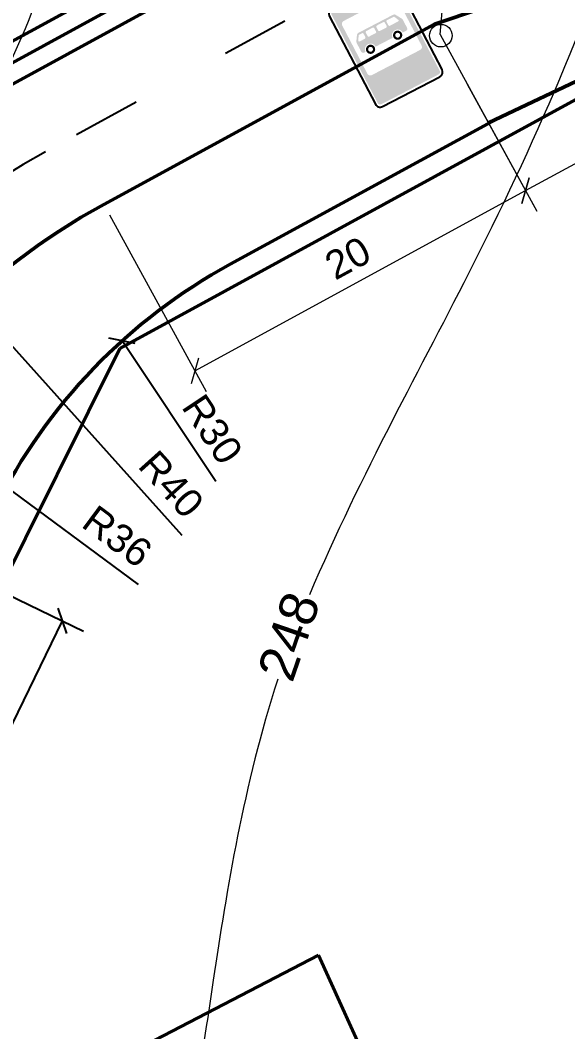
# Model space of a CAD drawing. Header units: millimetres. Extents: x -2123 to 34701, y -1286 to 835.
# Drawn here: x 97.9 to 127, y 272.1 to 325.9 of the extents above; entities that cross this region are included whole.
import ezdxf

# ---------------------------------------------------------------- set-up
doc = ezdxf.new("R2010")
doc.units = ezdxf.units.MM
doc.linetypes.add('ACAD_ISO03W100', pattern=[30, 12, -18])
doc.layers.get('0').update_dxf_attribs({"lineweight": 15})
for name, color, linetype, lineweight in [('2 Позначення', 80, 'Continuous', 20), ('Горизонталі', 7, 'Continuous', 18), ('Дор. Розм.', 7, 'Continuous', 50), ('Забудова', 40, 'Continuous', 40), ('поздовжній профіль', 250, 'Continuous', 15), ('Текст', 7, 'Continuous', 15), ('Червоні лінії', 10, 'Continuous', 40)]:
    doc.layers.add(name, color=color, linetype=linetype, lineweight=lineweight)
doc.layers.add('Дорожні знаки', color=7, linetype='Continuous')
doc.layers.add('Розмітка', color=7, linetype='ACAD_ISO03W100')
doc.styles.get("Standard").update_dxf_attribs({"font": 'arial.ttf'})
doc.dimstyles.new('ISO-25', dxfattribs={"dimtxt": 1.5, "dimasz": 1, "dimexe": 1.25, "dimexo": 0.625, "dimtad": 3, "dimtxsty": 'Standard', "dimblk": 'OBLIQUE', "dimcen": 2.5, "dimadec": 0, "dimazin": 0, "dimtfac": 1, "dimtmove": 1, "dimatfit": 3, "dimfxl": 1, "dimarcsym": 0})

# ---------------------------------------------------------------- blocks, each defined once
blk = doc.blocks.new('_Oblique')
at = {"color": 0, "linetype": 'ByBlock', "lineweight": -2}
blk.add_line((-0.5, -0.5), (0.5, 0.5), dxfattribs=at)
blk = doc.blocks.new('*D227')
at = {"layer": 'Defpoints', "color": 0, "transparency": 16777216}
for p in [(103.3295126808814, 308.8508086103996), (119.9487435789773, 283.8747968319796)]:
    blk.add_point(p, dxfattribs=at)
at = {"layer": 'Текст', "color": 0, "lineweight": -2, "transparency": 16777216}
blk.add_line((108.3067176197046, 301.3708758783802), (103.3295126808814, 308.8508086103996), dxfattribs=at)
at = {"layer": 'Текст', "color": 0, "lineweight": -2, "transparency": 16777216, "rotation": 123.6401004929778}
blk.add_blockref('_Oblique', (103.3295126808814, 308.8508086103996), dxfattribs=at)
at = {"layer": 'Текст', "color": 0, "transparency": 16777216, "insert": (108.1274747241497, 304.1518652807688), "char_height": 1.5, "attachment_point": 5, "rotation": 303.6401004929778}
blk.add_mtext('R30', dxfattribs=at)
blk = doc.blocks.new('*D228')
at = {"layer": 'Defpoints', "color": 0, "lineweight": 20, "transparency": 16777216}
for p in [(90.6704112402751, 305.9115697903616), (119.6120425377795, 284.5017127651664)]:
    blk.add_point(p, dxfattribs=at)
at = {"layer": 'Текст', "color": 0, "lineweight": -2, "transparency": 16777216}
blk.add_line((104.1955463056944, 295.9062178107013), (90.6704112402751, 305.9115697903616), dxfattribs=at)
at = {"layer": 'Текст', "color": 0, "lineweight": -2, "transparency": 16777216, "rotation": 143.5074505633032}
blk.add_blockref('_Oblique', (90.6704112402751, 305.9115697903616), dxfattribs=at)
at = {"layer": 'Текст', "color": 0, "transparency": 16777216, "insert": (103.0802247881089, 298.4619905751226), "char_height": 1.5, "attachment_point": 5, "rotation": 323.5074505633032}
blk.add_mtext('R36', dxfattribs=at)
blk = doc.blocks.new('*D229')
at = {"layer": 'Defpoints', "color": 0, "lineweight": 20, "transparency": 16777216}
for p in [(92.51859867518742, 314.126612605352), (116.5447580497724, 287.3172175038757)]:
    blk.add_point(p, dxfattribs=at)
at = {"layer": 'Текст', "color": 0, "lineweight": -2, "transparency": 16777216}
blk.add_line((106.5179043713765, 298.5056008695983), (92.51859867518742, 314.126612605352), dxfattribs=at)
at = {"layer": 'Текст', "color": 0, "lineweight": -2, "transparency": 16777216, "rotation": 131.8661970682828}
blk.add_blockref('_Oblique', (92.51859867518742, 314.126612605352), dxfattribs=at)
at = {"layer": 'Текст', "color": 0, "transparency": 16777216, "insert": (105.9422214656186, 301.2319896689622), "char_height": 1.5, "attachment_point": 5, "rotation": 311.86619706828276}
blk.add_mtext('R40', dxfattribs=at)
blk = doc.blocks.new('*D262')
at = {"layer": 'Defpoints', "color": 0, "transparency": 16777216}
for p in [(93.57879845424257, 297.1661889715177), (100.1630684277612, 293.9708668918511), (67.06348941866901, 242.5288319950623)]:
    blk.add_point(p, dxfattribs=at)
at = {"layer": 'Текст', "color": 0, "lineweight": -2, "transparency": 16777216}
for p, q in [((94.14108337902755, 296.8933141589029), (101.2876382773311, 293.4251172666215)), ((73.6477593921876, 239.3335099153957), (100.1630684277612, 293.9708668918511)), ((67.62577434345398, 242.2559571824475), (74.77232924175755, 238.7877602901661))]:
    blk.add_line(p, q, dxfattribs=at)
for p, rotation in [((100.1630684277612, 293.9708668918511), 64.11287095607632), ((73.6477593921876, 239.3335099153957), 244.1128709560763)]:
    blk.add_blockref('_Oblique', p, dxfattribs=dict(at, rotation=rotation))
at = {"layer": 'Текст', "color": 0, "transparency": 16777216, "insert": (85.53214996406709, 267.3186283620722), "char_height": 1.5, "attachment_point": 5, "rotation": 64.11287095607632}
blk.add_mtext('60,73', dxfattribs=at)
blk = doc.blocks.new('5-12')
h = blk.add_hatch(color=5)
h.paths.add_polyline_path([(0.5, 4.894950576990964, 0.4142135623730951), (0.2456631019273345, 4.640613678918299), (0.2456631019273345, -4.640613678918214, 0.4142135623730992), (0.5, -4.894950576990879), (6.499983898906009, -4.894950576990879, 0.4142135623730951), (6.754320796978674, -4.640613678918214), (6.754320796978674, 4.640613678918299, 0.4142135623730951), (6.499983898906009, 4.894950576990964)])
h.paths.add_polyline_path([(6.043735096034367, 3.609366697873412, -0.4142135623730395), (6.343735096034322, 3.3093666978734), (6.343735096034322, -1.778120723146855, -0.4142135623731091), (6.043735096034367, -2.078120723146867), (0.956248490522455, -2.078120723146867, -0.4142135623731131), (0.6562484905224438, -1.778120723146855), (0.6562484905224438, 3.309366697873429, -0.4142135623730673), (0.956248490522455, 3.609366697873412)], flags=16)
h = blk.add_hatch(color=7)
edge = h.paths.add_edge_path()
edge.add_arc((5.706236414701892, 1.181402915469988), 0.2, 0, 31.08905083365866)
edge.add_line((5.877509570295671, 1.28467685299995), (5.508920341347048, 1.895958284402581))
edge.add_arc((5.337647185753382, 1.792684346872619), 0.2, 31.08905083365881, 89.99999999999994)
edge.add_line((5.337647185753382, 1.992684346872607), (1.700036091874437, 1.992684346872607))
edge.add_arc((1.70003609187438, 1.692684346872624), 0.3, 90, 146.6948263805524)
edge.add_line((1.449308756969628, 1.857413832792929), (1.143020149299331, 1.391225731228587))
edge.add_arc((1.393747484204027, 1.226496245308254), 0.3, 146.6948263805526, 180)
edge.add_line((1.093747484204072, 1.226496245308254), (1.093747484204072, 0.3093742452612389))
edge.add_arc((1.293747484204061, 0.3093742452612389), 0.2, 180, 270)
edge.add_line((1.293747484204061, 0.1093742452612503), (1.432683529333473, 0.1093742452612503))
edge.add_arc((1.968745471567274, 0.1093742452612503), 0.5360619422338488, 0, 180, ccw=False)
edge.add_line((2.504807413801188, 0.1093742452612503), (4.276426988264006, 0.1093742452612503))
edge.add_arc((4.812488930497863, 0.1093742452612503), 0.5360619422338488, 0, 180, ccw=False)
edge.add_line((5.348550872731778, 0.1093742452612503), (5.706236414702004, 0.1093742452612503))
edge.add_arc((5.706236414701892, 0.3093742452612389), 0.2, 270, 360)
edge.add_line((5.906236414701937, 0.3093742452612389), (5.906236414701937, 1.181402915469988))
edge = h.paths.add_edge_path(flags=16)
edge.add_arc((5.262242449081611, 1.704748230365339), 0.1, 0, 89.99999999999979)
edge.add_line((5.262242449081611, 1.804748230365362), (4.572305846220899, 1.804748230365362))
edge.add_arc((4.572305846220899, 1.704748230365339), 0.1, 90, 180)
edge.add_line((4.472305846220876, 1.704748230365339), (4.472305846220876, 1.325153521316735))
edge.add_arc((4.572305846220899, 1.325153521316735), 0.1, 179.9999999999996, 270)
edge.add_line((4.572305846220899, 1.225153521316713), (5.436357166525738, 1.225153521316713))
edge.add_arc((5.436357166525738, 1.325153521316735), 0.1, 270, 360)
edge.add_line((5.53635716652576, 1.325153521316735), (5.362242449081577, 1.704748230365339))
edge = h.paths.add_edge_path(flags=16)
edge.add_arc((4.198191128776728, 1.325153521316735), 0.1, 270, 360)
edge.add_line((4.29819112877675, 1.325153521316735), (4.29819112877675, 1.704748230365339))
edge.add_arc((4.198191128776728, 1.704748230365339), 0.1, 0, 89.99999999999979)
edge.add_line((4.198191128776728, 1.804748230365362), (3.508254525916015, 1.804748230365362))
edge.add_arc((3.508254525916015, 1.704748230365339), 0.1, 90, 180)
edge.add_line((3.408254525915992, 1.704748230365339), (3.408254525915992, 1.325153521316735))
edge.add_arc((3.508254525916015, 1.325153521316735), 0.1, 179.9999999999996, 270)
edge.add_line((3.508254525916015, 1.225153521316713), (4.198191128776728, 1.225153521316713))
edge = h.paths.add_edge_path(flags=16)
edge.add_arc((3.085774317182938, 1.704748230365339), 0.1, 0, 89.99999999999979)
edge.add_line((3.085774317182938, 1.804748230365362), (2.395837714322226, 1.804748230365362))
edge.add_arc((2.39583771432234, 1.704748230365339), 0.1, 90, 180)
edge.add_line((2.295837714322317, 1.704748230365339), (2.295837714322317, 1.325153521316735))
edge.add_arc((2.39583771432234, 1.325153521316735), 0.1, 179.9999999999996, 270)
edge.add_line((2.39583771432234, 1.225153521316713), (3.085774317183052, 1.225153521316713))
edge.add_arc((3.085774317182938, 1.325153521316735), 0.1, 270, 360)
edge.add_line((3.185774317182962, 1.325153521316735), (3.185774317182962, 1.704748230365339))
edge = h.paths.add_edge_path(flags=16)
edge.add_arc((1.963686509721526, 1.325153521316735), 0.1, 270, 360)
edge.add_line((2.063686509721435, 1.325153521316735), (2.063686509721435, 1.704748230365339))
edge.add_arc((1.963686509721526, 1.704748230365339), 0.1, 0, 89.99999999999979)
edge.add_line((1.963686509721526, 1.804748230365362), (1.664695373440338, 1.804748230365362))
edge.add_arc((1.664695373440281, 1.704748230365339), 0.1, 90, 146.6948263805523)
edge.add_line((1.581119595138659, 1.75965805900546), (1.331723408227446, 1.380063349956856))
edge.add_arc((1.415299186529068, 1.325153521316735), 0.1, 146.6948263805524, 270)
edge.add_line((1.415299186529068, 1.225153521316741), (1.963686509721469, 1.225153521316741))
h = blk.add_hatch(color=7)
h.paths.add_polyline_path([(2.398548429518598, 0.1093742452612503, 1.000000115195436), (1.538942513616063, 0.1093742452612503, 1.000000115195436)])
h.paths.add_polyline_path([(1.741801073171586, 0.1093742452612503, -1), (2.195689869963018, 0.1093742452612503, -1)], flags=16)
h = blk.add_hatch(color=7)
h.paths.add_polyline_path([(5.242291888449074, 0.1093742452612503, 1.000000115195436), (4.382685972546653, 0.1093742452612503, 1.000000115195436)])
h.paths.add_polyline_path([(4.585544532102119, 0.1093742452612503, -1), (5.039433328893608, 0.1093742452612503, -1)], flags=16)
at = {"color": 5}
for p, q in [((6.499983898905952, 5.140613678918272), (0.5, 5.140613678918272)), ((0, 4.640613678918243), (0, -4.640613678918214)), ((6.999983898905952, -4.640613678918214), (6.999983898905952, 4.640613678918243)), ((0.5, -5.140613678918214), (6.499983898905952, -5.140613678918214))]:
    blk.add_line(p, q, dxfattribs=at)
for centre, start, end in [((0.5, 4.640613678918243), 90, 180), ((6.499983898905952, 4.640613678918243), 0, 90), ((0.5, -4.640613678918214), 180, 270), ((6.499983898905952, -4.640613678918214), 270, 0)]:
    blk.add_arc(centre, 0.5, start, end, dxfattribs=at)
blk = doc.blocks.new('столб')
at = {"layer": 'поздовжній профіль', "color": 160}
for points in [[(-500, 0, 0, 0, 0), (-999.927872557193, 0, 350, 0, 0), (-1699.927872557193, 0, 0, 0, 0)], [(500, 0, 0, 0, 0), (999.927872557193, 0, 350, 0, 0), (1699.927872557193, 0, 0, 0, 0)]]:
    blk.add_lwpolyline(points, format="xyseb", dxfattribs=at)
blk.add_circle((0, 0), 500, dxfattribs=at)

msp = doc.modelspace()

# ---------------------------------------------------------------- linework, layer by layer
at = {"layer": '2 Позначення', "color": 0}
msp.add_lwpolyline([(120.2217402127015, 325.1342723000541), (120.4475528320887, 327.8130755336812), (129.3625201296044, 332.6676867430377)], dxfattribs=at)
at = {"layer": 'Горизонталі', "color": 0}
for points, knots in [([(-155.2133990202578, 226.9470256503646), (-137.2281146899782, 237.3308343999179), (-120.4877071641836, 246.995913191271), (-110.4838022246563, 260.4386604537667), (-109.2620614600178, 272.2073897609025), (-112.1066696973007, 282.8236122300968), (-112.1066696973007, 295.8787081761639), (-102.2028038071744, 308.9338041222454), (-84.19577491603695, 323.5645150963192), (-75.79350653868596, 338.1176708247458), (-70.6682824483446, 357.2452675300683), (-61.23681307985817, 378.7110410754776), (-49.31365176152167, 399.36256226562), (-41.85422366554985, 406.8219903615918), (-33.77609402091321, 417.6512410526138), (-27.47363390901728, 434.5328306380634), (-18.01994374113701, 443.9865208059291), (5.501447678513159, 457.5666024737966), (21.14786658462117, 461.7590477841095), (35.76326601899791, 476.3744472185008), (51.60723463790646, 483.0392647135541), (65.30007952386086, 483.0392647135541), (74.11602075181008, 483.0392647135541), (81.63037062696685, 470.0240289439334), (90.99761033725963, 449.6512319778358), (102.8147230470627, 432.0193495219082), (115.9448482801804, 425.8294333406029), (128.2113537109385, 429.1162335647332), (139.3915004821743, 429.1162335647332), (143.6255791388526, 418.5298044724714), (143.6255791388526, 402.3985077574853), (139.4989683513109, 382.8908931253918), (134.997211128501, 357.1933623119785), (131.6208932114373, 333.9342833275678), (122.8983413120849, 313.9703761438793), (116.0825874040552, 301.8934386949588), (113.2737348540613, 295.3513402834751)], [0, 0, 0, 0, 1, 2, 3, 4, 5, 6, 7, 8, 9, 10, 11, 12, 13, 14, 15, 16, 17, 18, 19, 20, 21, 22, 23, 24, 25, 26, 27, 28, 29, 30, 31, 32, 33, 33.8268390351059, 33.8268390351059, 33.8268390351059, 33.8268390351059]), ([(81.2009900944248, 219.0626254922729), (79.48411496540264, 220.6570655227306), (75.53542092625774, 225.3856942433064), (71.59746357431732, 235.270770861398), (71.59746357431732, 249.9014818354863), (82.10156376082023, 264.5321928095454), (84.51915445958593, 273.554764129216), (84.51915445958593, 290.9800164934222), (89.15222825945102, 308.2708833096203), (98.75187824554314, 324.8979648204204), (102.5622665167889, 339.1185274452819), (98.48305055379615, 346.1839367482116), (90.35478533591822, 364.1335713636454), (79.28796549657864, 376.8885501615387), (67.44169554932023, 383.7279973044879), (46.79048686550095, 395.6509781971781), (27.89290386979565, 398.8346166226347), (14.4013410770408, 395.2195632676976), (5.759264191131024, 388.8932360889685), (-2.400170775189963, 380.7338011226766), (-21.0637059279702, 373.6998054620872), (-35.88199011962706, 368.2601821512017), (-45.26065100044207, 358.8815212704012), (-49.38726178798379, 349.5028603895717), (-55.5771779693182, 332.9964172393466), (-65.6035655555911, 315.6302045235298), (-80.13703465578283, 301.0967354233526), (-87.07724370756614, 294.1565263715693), (-88.77763748733696, 290.4172968405273), (-87.6521981816636, 282.1640752654148), (-84.27588026455624, 278.6001841306952), (-79.73913435684653, 270.7423097174851), (-76.97218767253935, 260.4159241097459), (-79.02383017131206, 247.4630300064109), (-81.31577063963186, 238.9093917307709), (-84.65102669978069, 233.5826119028006), (-92.54659618213327, 229.0241027367829), (-101.9077627204547, 229.0241027367829), (-114.4751683007212, 229.0241027367829), (-126.2922810105388, 229.0241027367974), (-133.4200632799489, 229.0241027367974), (-143.5490170311837, 229.0241027367974), (-148.6224978727855, 228.280316826882)], [3.429276601697748, 3.429276601697748, 3.429276601697748, 3.429276601697748, 4, 5, 6, 7, 8, 9, 10, 11, 12, 13, 14, 15, 16, 17, 18, 19, 20, 21, 22, 23, 24, 25, 26, 27, 28, 29, 30, 31, 32, 33, 34, 35, 36, 37, 38, 39, 40, 41, 42, 43, 43, 43, 43]), ([(189.8077545224089, 231.4458744718793), (170.6302687533473, 231.4458744718793), (151.404997406805, 226.2944785403013), (133.6258243820641, 219.8313408370811), (120.1205527137074, 219.8313408370811), (113.9081277462694, 221.1818680039357), (112.2874951460701, 227.1241875379999), (113.0978114461624, 235.4974559723848), (120.1205527137074, 242.5201972399298), (128.8986312148929, 257.7242751967931), (140.6055349779501, 278.0012273136742), (145.5104634502069, 290.3288589459623), (155.233286100519, 307.1692817692917), (160.2897928053784, 319.34678719865), (162.3714379971082, 326.9617410081371)], [0, 0, 0, 0, 1, 2, 3, 4, 5, 6, 7, 8, 9, 10, 11, 11.91627805213176, 11.91627805213176, 11.91627805213176, 11.91627805213176]), ([(111.5970121081096, 290.8689595043805), (109.755619914447, 285.1848125703449), (107.9134167278353, 273.3907711360912), (106.1109356156653, 260.5931552396451), (101.0617301472653, 251.8476748305638), (97.48256760532831, 243.1488460013297), (99.73344621671868, 226.6424028511337), (105.4357911590037, 216.7656516888183), (119.6162072839929, 210.1359597008795), (130.1203074704958, 210.1359597008795), (137.4614534072011, 208.1689055756233), (150.5217782250534, 204.6694020877712)], [34.11715595367936, 34.11715595367936, 34.11715595367936, 34.11715595367936, 35, 36, 37, 38, 39, 40, 41, 42, 43, 43, 43, 43])]:
    msp.add_open_spline(points, degree=3, knots=knots, dxfattribs=at)
msp.add_open_spline([(137.2047779603004, 193.1542218666236), (132.0975396414274, 196.1028872848638), (115.4270720906047, 200.5697256025542), (88.38526655098985, 209.9483864833546), (78.38136161146258, 217.1386931586403), (68.52384717039104, 225.6460719335537), (56.18519752692237, 232.7697946266653), (47.11915867549988, 240.272723331329), (35.44265488847896, 256.5722756435225), (31.37706496004694, 271.7452638192717), (27.91222871978107, 284.6762087078041), (24.45406154688544, 290.6659299523399), (14.48690169417978, 290.6659299523399), (2.095347451670477, 287.3456230001266), (-13.52951502027418, 283.1589537189084), (-29.00430547360293, 283.1589537189084), (-46.85667725149096, 283.1589537189084), (-55.88979999855064, 277.9436778692561), (-62.0672162622518, 240.1688538041581), (-64.60461567214361, 230.6991502874098), (-72.88909945017213, 222.4146665093667), (-79.13079401667483, 216.1729719428495), (-87.77724699321107, 213.8561618503973), (-97.58512453849971, 212.4890790978479), (-104.0051684353543, 218.909122994688), (-110.6897190304894, 222.7684500801934), (-118.4019036146942, 224.8349237114253), (-128.2663926268883, 224.8349237114107), (-133.164610556692, 227.662911151705), (-143.9109928159319, 227.662911151705), (-148.1848270316418, 225.7793405920766), (-151.4673583399285, 222.8094313131242)], degree=3, dxfattribs=at)
at = {"layer": 'Дор. Розм.', "color": 0}
for p, q in [((195.9575770746572, 378.6081397374877), (82.03493323054079, 316.316123111569)), ((196.9170899516102, 376.8533363185938), (97.35450051071287, 322.4132858817536)), ((119.9223426894911, 325.6828943221198), (139.1546254288203, 332.1911963482578)), ((122.7859969398068, 320.4354768803923), (140.8727248956521, 329.0429164510039)), ((119.9223426894912, 325.6828943221198), (102.3667452009692, 316.1023412362111)), ((123.1457066561043, 320.6066620529422), (109.0725102707524, 312.9265471980403))]:
    msp.add_line(p, q, dxfattribs=at)
msp.add_lwpolyline([(196.4373335131337, 377.7307380280408), (82.51468966901726, 315.4387214021221, -0.1257509005387309), (-37.90417638857733, 284.6665504732982), (-169.3444214444505, 284.6665504732983)], format="xyb", dxfattribs=at)
for centre, radius, start in [((119.6120425377795, 284.5017127651664), 36, 118.6224629908068), ((123.4435913847605, 286.5926901388361), 30, 118.6224629908058)]:
    msp.add_arc(centre, radius, start, 153.5641032223718, dxfattribs=at)
at = {"layer": 'Забудова', "color": 0}
msp.add_lwpolyline([(113.767882905739, 276.2073370261814), (116.6882659185035, 269.7526736260252), (103.8650634731262, 263.0858141027566), (100.9446804603617, 269.5404775029128)], close=True, dxfattribs=at)
at = {"layer": 'Розмітка', "color": 0, "ltscale": 0.3}
msp.add_line((198.8361157055157, 373.3437294808071), (99.2735262646194, 318.9036790439647), dxfattribs=at)
msp.add_arc((116.5447580497724, 287.3172175038757), 35.99999999999997, 118.6694958372422, 153.5641032223719, dxfattribs=at)
at = {"layer": 'Червоні лінії', "color": 0}
for p, q in [((103.2073561545753, 308.4477854334079), (247.4228761759639, 387.303711417536)), ((67.61706720962493, 236.8642575039753), (103.2073561545753, 308.4477854334078))]:
    msp.add_line(p, q, dxfattribs=at)

# ---------------------------------------------------------------- block references
at = {"color": 0, "xscale": 0.001200000000244471, "yscale": 0.001200000000244471, "zscale": 0.001200000000244471, "rotation": 206.3329705022216}
msp.add_blockref('столб', (120.2519374086542, 325.0730301673484), dxfattribs=at)
at = {"layer": 'Дорожні знаки', "color": 0, "linetype": 'Continuous', "xscale": 0.5702400000002614, "yscale": 0.5702400000002614, "zscale": 0.5702400000002614, "rotation": 27.53120930525535}
msp.add_blockref('5-12', (115.5580974659896, 323.772588574161), dxfattribs=at)

# ---------------------------------------------------------------- texts
at = {"layer": 'Горизонталі', "color": 0, "insert": (110.4729245466006, 291.2770647613452), "char_height": 2, "attachment_point": 1, "rotation": 70.95294161758915}
msp.add_mtext_dynamic_manual_height_columns('248', width=10.72784035423865, gutter_width=12.5, heights=[0], dxfattribs=at)

# ---------------------------------------------------------------- dimensions: what is measured, and where the dimension line sits
at = {"layer": 'Текст', "color": 0}
for p1, p2, distance in [((121.3594508008919, 323.0495086161994), (138.9151074102535, 332.6300939659112), -7.080903223612356), ((102.3666807055437, 316.102306039269), (119.922342689491, 325.6828943221197), -10.080903223612395)]:
    msp.add_aligned_dim(p1=p1, p2=p2, distance=distance, dimstyle='ISO-25', dxfattribs=at).render()
dim = msp.add_radius_dim(center=(116.5447580497724, 287.3172175038757), mpoint=(92.51859867518742, 314.126612605352), text='R40', dimstyle='ISO-25', dxfattribs=at)
dim.commit()
dim.dimension.update_dxf_attribs({"geometry": '*D229', "text_midpoint": (104.9064408719414, 300.3037393475134), "dimtype": 164})
for center, mpoint, picture, middle in [((119.9487435789773, 283.8747968319796), (103.3295126808814, 308.8508086103996), '*D227', (106.9691113766047, 303.3810813738932)), ((119.6120425377795, 284.5017127651664), (90.6704112402751, 305.9115697903616), '*D228', (102.2527510146676, 297.3434197770499))]:
    dim = msp.add_radius_dim(center=center, mpoint=mpoint, dimstyle='ISO-25', dxfattribs=at)
    dim.commit()
    dim.dimension.update_dxf_attribs({"geometry": picture, "text_midpoint": middle, "dimtype": 164})
dim = msp.add_aligned_dim(p1=(67.06348941866902, 242.5288319950623), p2=(93.57879845424259, 297.1661889715177), distance=-7.318653856890898, dimstyle='ISO-25', dxfattribs=at)
dim.commit()
dim.dimension.update_dxf_attribs({"geometry": '*D262', "text_midpoint": (85.53214996406709, 267.3186283620722)})

doc.saveas('drawing.dxf')
